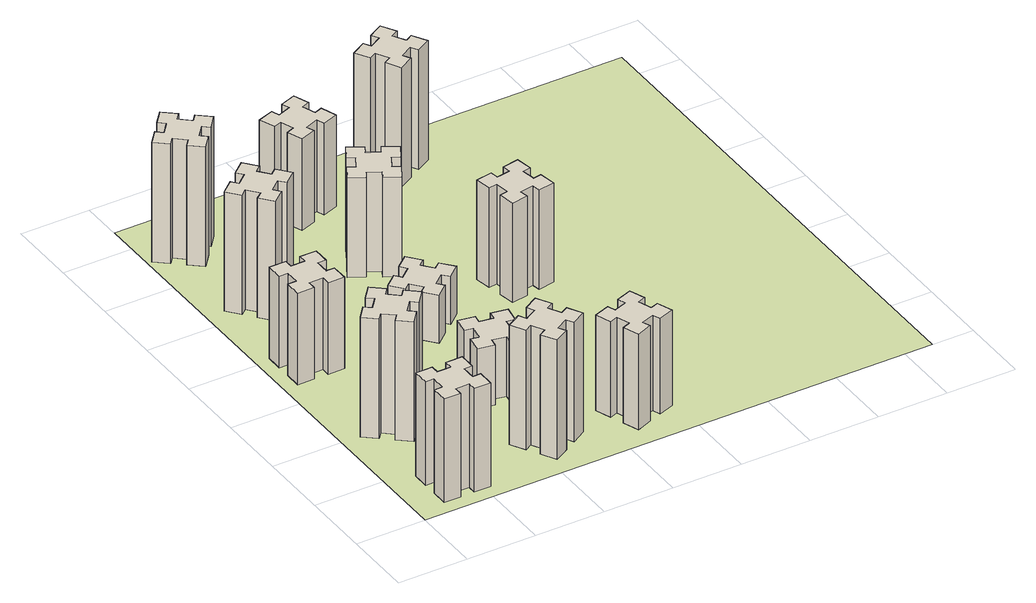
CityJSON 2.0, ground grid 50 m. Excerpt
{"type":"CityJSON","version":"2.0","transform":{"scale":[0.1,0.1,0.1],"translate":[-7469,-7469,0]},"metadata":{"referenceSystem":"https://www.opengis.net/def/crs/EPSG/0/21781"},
"CityObjects":{
"building1":{"type":"Building","attributes":{"class":"1000","function":"1000","usage":"1000","yearOfConstruction":2016,"roofType":"1000","measuredHeight":78,"storeysAboveGround":30,"storeysBelowGround":0},"geometry":[{"type":"Solid","lod":"1","boundaries":[[[[0,1,2,3,4,5,6,7,8,9,10,11,12,13,14,15,16,17,18,19]],[[17,16,20,21]],[[16,15,22,20]],[[15,14,23,22]],[[14,13,24,23]],[[13,12,25,24]],[[12,11,26,25]],[[11,10,27,26]],[[10,9,28,27]],[[9,8,29,28]],[[8,7,30,29]],[[7,6,31,30]],[[6,5,32,31]],[[5,4,33,32]],[[4,3,34,33]],[[3,2,35,34]],[[2,1,36,35]],[[1,0,37,36]],[[0,19,38,37]],[[19,18,39,38]],[[18,17,21,39]],[[24,25,26,27,28,29,30,31,32,33,34,35,36,37,38,39,21,20,22,23]]]]}]},
"building2":{"type":"Building","attributes":{"class":"1000","function":"1000","usage":"1000","yearOfConstruction":2016,"roofType":"1000","measuredHeight":90,"storeysAboveGround":30,"storeysBelowGround":0},"geometry":[{"type":"Solid","lod":"1","boundaries":[[[[40,41,42,43,44,45,46,47,48,49,50,51,52,53,54,55,56,57,58,59]],[[57,56,60,61]],[[56,55,62,60]],[[55,54,63,62]],[[54,53,64,63]],[[53,52,65,64]],[[52,51,66,65]],[[51,50,67,66]],[[50,49,68,67]],[[49,48,69,68]],[[48,47,70,69]],[[47,46,71,70]],[[46,45,72,71]],[[45,44,73,72]],[[44,43,74,73]],[[43,42,75,74]],[[42,41,76,75]],[[41,40,77,76]],[[40,59,78,77]],[[59,58,79,78]],[[58,57,61,79]],[[64,65,66,67,68,69,70,71,72,73,74,75,76,77,78,79,61,60,62,63]]]]}]},
"building3":{"type":"Building","attributes":{"class":"1000","function":"1000","usage":"1000","yearOfConstruction":2016,"roofType":"1000","measuredHeight":69,"storeysAboveGround":30,"storeysBelowGround":0},"geometry":[{"type":"Solid","lod":"1","boundaries":[[[[80,81,82,83,84,85,86,87,88,89,90,91,92,93,94,95,96,97,98,99]],[[97,96,100,101]],[[96,95,102,100]],[[95,94,103,102]],[[94,93,104,103]],[[93,92,105,104]],[[92,91,106,105]],[[91,90,107,106]],[[90,89,108,107]],[[89,88,109,108]],[[88,87,110,109]],[[87,86,111,110]],[[86,85,112,111]],[[85,84,113,112]],[[84,83,114,113]],[[83,82,115,114]],[[82,81,116,115]],[[81,80,117,116]],[[80,99,118,117]],[[99,98,119,118]],[[98,97,101,119]],[[104,105,106,107,108,109,110,111,112,113,114,115,116,117,118,119,101,100,102,103]]]]}]},
"building4":{"type":"Building","attributes":{"class":"1000","function":"1000","usage":"1000","yearOfConstruction":2016,"roofType":"1000","measuredHeight":90,"storeysAboveGround":30,"storeysBelowGround":0},"geometry":[{"type":"Solid","lod":"1","boundaries":[[[[120,121,122,123,124,125,126,127,128,129,130,131,132,133,134,135,136,137,138,139]],[[137,136,140,141]],[[136,135,142,140]],[[135,134,143,142]],[[134,133,144,143]],[[133,132,145,144]],[[132,131,146,145]],[[131,130,147,146]],[[130,129,148,147]],[[129,128,149,148]],[[128,127,150,149]],[[127,126,151,150]],[[126,125,152,151]],[[125,124,153,152]],[[124,123,154,153]],[[123,122,155,154]],[[122,121,156,155]],[[121,120,157,156]],[[120,139,158,157]],[[139,138,159,158]],[[138,137,141,159]],[[144,145,146,147,148,149,150,151,152,153,154,155,156,157,158,159,141,140,142,143]]]]}]},
"building5":{"type":"Building","attributes":{"class":"1000","function":"1000","usage":"1000","yearOfConstruction":2016,"roofType":"1000","measuredHeight":90,"storeysAboveGround":30,"storeysBelowGround":0},"geometry":[{"type":"Solid","lod":"1","boundaries":[[[[160,161,162,163,164,165,166,167,168,169,170,171,172,173,174,175,176,177,178,179]],[[177,176,180,181]],[[176,175,182,180]],[[175,174,183,182]],[[174,173,184,183]],[[173,172,185,184]],[[172,171,186,185]],[[171,170,187,186]],[[170,169,188,187]],[[169,168,189,188]],[[168,167,190,189]],[[167,166,191,190]],[[166,165,192,191]],[[165,164,193,192]],[[164,163,194,193]],[[163,162,195,194]],[[162,161,196,195]],[[161,160,197,196]],[[160,179,198,197]],[[179,178,199,198]],[[178,177,181,199]],[[184,185,186,187,188,189,190,191,192,193,194,195,196,197,198,199,181,180,182,183]]]]}]},
"building6":{"type":"Building","attributes":{"class":"1000","function":"1000","usage":"1000","yearOfConstruction":2016,"roofType":"1000","measuredHeight":90,"storeysAboveGround":30,"storeysBelowGround":0},"geometry":[{"type":"Solid","lod":"1","boundaries":[[[[200,201,202,203,204,205,206,207,208,209,210,211,212,213,214,215,216,217,218,219]],[[217,216,220,221]],[[216,215,222,220]],[[215,214,223,222]],[[214,213,224,223]],[[213,212,225,224]],[[212,211,226,225]],[[211,210,227,226]],[[210,209,228,227]],[[209,208,229,228]],[[208,207,230,229]],[[207,206,231,230]],[[206,205,232,231]],[[205,204,233,232]],[[204,203,234,233]],[[203,202,235,234]],[[202,201,236,235]],[[201,200,237,236]],[[200,219,238,237]],[[219,218,239,238]],[[218,217,221,239]],[[224,225,226,227,228,229,230,231,232,233,234,235,236,237,238,239,221,220,222,223]]]]}]},
"building7":{"type":"Building","attributes":{"class":"1000","function":"1000","usage":"1000","yearOfConstruction":2016,"roofType":"1000","measuredHeight":45,"storeysAboveGround":30,"storeysBelowGround":0},"geometry":[{"type":"Solid","lod":"1","boundaries":[[[[240,241,242,243,244,245,246,247,248,249,250,251,252,253,254,255,256,257,258,259]],[[257,256,260,261]],[[256,255,262,260]],[[255,254,263,262]],[[254,253,264,263]],[[253,252,265,264]],[[252,251,266,265]],[[251,250,267,266]],[[250,249,268,267]],[[249,248,269,268]],[[248,247,270,269]],[[247,246,271,270]],[[246,245,272,271]],[[245,244,273,272]],[[244,243,274,273]],[[243,242,275,274]],[[242,241,276,275]],[[241,240,277,276]],[[240,259,278,277]],[[259,258,279,278]],[[258,257,261,279]],[[264,265,266,267,268,269,270,271,272,273,274,275,276,277,278,279,261,260,262,263]]]]}]},
"building8":{"type":"Building","attributes":{"class":"1000","function":"1000","usage":"1000","yearOfConstruction":2016,"roofType":"1000","measuredHeight":36,"storeysAboveGround":30,"storeysBelowGround":0},"geometry":[{"type":"Solid","lod":"1","boundaries":[[[[280,281,282,283,284,285,286,287,288,289,290,291,292,293,294,295,296,297,298,299]],[[297,296,300,301]],[[296,295,302,300]],[[295,294,303,302]],[[294,293,304,303]],[[293,292,305,304]],[[292,291,306,305]],[[291,290,307,306]],[[290,289,308,307]],[[289,288,309,308]],[[288,287,310,309]],[[287,286,311,310]],[[286,285,312,311]],[[285,284,313,312]],[[284,283,314,313]],[[283,282,315,314]],[[282,281,316,315]],[[281,280,317,316]],[[280,299,318,317]],[[299,298,319,318]],[[298,297,301,319]],[[304,305,306,307,308,309,310,311,312,313,314,315,316,317,318,319,301,300,302,303]]]]}]},
"building9":{"type":"Building","attributes":{"class":"1000","function":"1000","usage":"1000","yearOfConstruction":2016,"roofType":"1000","measuredHeight":72,"storeysAboveGround":30,"storeysBelowGround":0},"geometry":[{"type":"Solid","lod":"1","boundaries":[[[[320,321,322,323,324,325,326,327,328,329,330,331,332,333,334,335,336,337,338,339]],[[337,336,340,341]],[[336,335,342,340]],[[335,334,343,342]],[[334,333,344,343]],[[333,332,345,344]],[[332,331,346,345]],[[331,330,347,346]],[[330,329,348,347]],[[329,328,349,348]],[[328,327,350,349]],[[327,326,351,350]],[[326,325,352,351]],[[325,324,353,352]],[[324,323,354,353]],[[323,322,355,354]],[[322,321,356,355]],[[321,320,357,356]],[[320,339,358,357]],[[339,338,359,358]],[[338,337,341,359]],[[344,345,346,347,348,349,350,351,352,353,354,355,356,357,358,359,341,340,342,343]]]]}]},
"building10":{"type":"Building","attributes":{"class":"1000","function":"1000","usage":"1000","yearOfConstruction":2016,"roofType":"1000","measuredHeight":75,"storeysAboveGround":30,"storeysBelowGround":0},"geometry":[{"type":"Solid","lod":"1","boundaries":[[[[360,361,362,363,364,365,366,367,368,369,370,371,372,373,374,375,376,377,378,379]],[[377,376,380,381]],[[376,375,382,380]],[[375,374,383,382]],[[374,373,384,383]],[[373,372,385,384]],[[372,371,386,385]],[[371,370,387,386]],[[370,369,388,387]],[[369,368,389,388]],[[368,367,390,389]],[[367,366,391,390]],[[366,365,392,391]],[[365,364,393,392]],[[364,363,394,393]],[[363,362,395,394]],[[362,361,396,395]],[[361,360,397,396]],[[360,379,398,397]],[[379,378,399,398]],[[378,377,381,399]],[[384,385,386,387,388,389,390,391,392,393,394,395,396,397,398,399,381,380,382,383]]]]}]},
"building11":{"type":"Building","attributes":{"class":"1000","function":"1000","usage":"1000","yearOfConstruction":2016,"roofType":"1000","measuredHeight":69,"storeysAboveGround":30,"storeysBelowGround":0},"geometry":[{"type":"Solid","lod":"1","boundaries":[[[[400,401,402,403,404,405,406,407,408,409,410,411,412,413,414,415,416,417,418,419]],[[417,416,420,421]],[[416,415,422,420]],[[415,414,423,422]],[[414,413,424,423]],[[413,412,425,424]],[[412,411,426,425]],[[411,410,427,426]],[[410,409,428,427]],[[409,408,429,428]],[[408,407,430,429]],[[407,406,431,430]],[[406,405,432,431]],[[405,404,433,432]],[[404,403,434,433]],[[403,402,435,434]],[[402,401,436,435]],[[401,400,437,436]],[[400,419,438,437]],[[419,418,439,438]],[[418,417,421,439]],[[424,425,426,427,428,429,430,431,432,433,434,435,436,437,438,439,421,420,422,423]]]]}]},
"building12":{"type":"Building","attributes":{"class":"1000","function":"1000","usage":"1000","yearOfConstruction":2016,"roofType":"1000","measuredHeight":75,"storeysAboveGround":30,"storeysBelowGround":0},"geometry":[{"type":"Solid","lod":"1","boundaries":[[[[440,441,442,443,444,445,446,447,448,449,450,451,452,453,454,455,456,457,458,459]],[[457,456,460,461]],[[456,455,462,460]],[[455,454,463,462]],[[454,453,464,463]],[[453,452,465,464]],[[452,451,466,465]],[[451,450,467,466]],[[450,449,468,467]],[[449,448,469,468]],[[448,447,470,469]],[[447,446,471,470]],[[446,445,472,471]],[[445,444,473,472]],[[444,443,474,473]],[[443,442,475,474]],[[442,441,476,475]],[[441,440,477,476]],[[440,459,478,477]],[[459,458,479,478]],[[458,457,461,479]],[[464,465,466,467,468,469,470,471,472,473,474,475,476,477,478,479,461,460,462,463]]]]}]},
"building13":{"type":"Building","attributes":{"class":"1000","function":"1000","usage":"1000","yearOfConstruction":2016,"roofType":"1000","measuredHeight":90,"storeysAboveGround":30,"storeysBelowGround":0},"geometry":[{"type":"Solid","lod":"1","boundaries":[[[[480,481,482,483,484,485,486,487,488,489,490,491,492,493,494,495,496,497,498,499]],[[497,496,500,501]],[[496,495,502,500]],[[495,494,503,502]],[[494,493,504,503]],[[493,492,505,504]],[[492,491,506,505]],[[491,490,507,506]],[[490,489,508,507]],[[489,488,509,508]],[[488,487,510,509]],[[487,486,511,510]],[[486,485,512,511]],[[485,484,513,512]],[[484,483,514,513]],[[483,482,515,514]],[[482,481,516,515]],[[481,480,517,516]],[[480,499,518,517]],[[499,498,519,518]],[[498,497,501,519]],[[504,505,506,507,508,509,510,511,512,513,514,515,516,517,518,519,501,500,502,503]]]]}]},
"landuse1":{"type":"LandUse","attributes":{"name":"plot1","function":"1010"},"geometry":[{"type":"MultiSurface","lod":"1","boundaries":[[[520,521,522,523]]]}]}
},
"vertices":[
[265,325,0],[265,225,0],[205,225,0],[205,105,0],[325,105,0],[325,165,0],[425,165,0],[425,105,0],[545,105,0],[545,225,0],[485,225,0],[485,325,0],[545,325,0],[545,445,0],[425,445,0],[425,385,0],[325,385,0],[325,445,0],[205,445,0],[205,325,0],[325,385,780],[325,445,780],[425,385,780],[425,445,780],[545,445,780],[545,325,780],[485,325,780],[485,225,780],[545,225,780],[545,105,780],[425,105,780],[425,165,780],[325,165,780],[325,105,780],[205,105,780],[205,225,780],[265,225,780],[265,325,780],[205,325,780],[205,445,780],
[484,1067,0],[408,1132,0],[446,1178,0],[354,1255,0],[277,1163,0],[323,1124,0],[259,1048,0],[213,1086,0],[136,994,0],[228,917,0],[266,963,0],[343,899,0],[304,853,0],[396,776,0],[473,868,0],[427,906,0],[492,983,0],[538,944,0],[615,1036,0],[523,1113,0],[492,983,900],[538,944,900],[427,906,900],[473,868,900],[396,776,900],[304,853,900],[343,899,900],[266,963,900],[228,917,900],[136,994,900],[213,1086,900],[259,1048,900],[323,1124,900],[277,1163,900],[354,1255,900],[446,1178,900],[408,1132,900],[484,1067,900],[523,1113,900],[615,1036,900],
[325,1965,0],[225,1965,0],[225,2025,0],[105,2025,0],[105,1905,0],[165,1905,0],[165,1805,0],[105,1805,0],[105,1685,0],[225,1685,0],[225,1745,0],[325,1745,0],[325,1685,0],[445,1685,0],[445,1805,0],[385,1805,0],[385,1905,0],[445,1905,0],[445,2025,0],[325,2025,0],[385,1905,690],[445,1905,690],[385,1805,690],[445,1805,690],[445,1685,690],[325,1685,690],[325,1745,690],[225,1745,690],[225,1685,690],[105,1685,690],[105,1805,690],[165,1805,690],[165,1905,690],[105,1905,690],[105,2025,690],[225,2025,690],[225,1965,690],[325,1965,690],[325,2025,690],[445,2025,690],
[492,2628,0],[427,2704,0],[473,2743,0],[396,2835,0],[304,2758,0],[343,2712,0],[266,2647,0],[228,2693,0],[136,2616,0],[213,2524,0],[259,2563,0],[323,2486,0],[277,2448,0],[354,2356,0],[446,2433,0],[408,2479,0],[484,2543,0],[523,2497,0],[615,2574,0],[538,2666,0],[484,2543,900],[523,2497,900],[408,2479,900],[446,2433,900],[354,2356,900],[277,2448,900],[323,2486,900],[259,2563,900],[213,2524,900],[136,2616,900],[228,2693,900],[266,2647,900],[343,2712,900],[304,2758,900],[396,2835,900],[473,2743,900],[427,2704,900],[492,2628,900],[538,2666,900],[615,2574,900],
[1127,255,0],[1214,305,0],[1244,253,0],[1348,313,0],[1288,417,0],[1236,387,0],[1186,474,0],[1238,504,0],[1178,608,0],[1074,548,0],[1104,496,0],[1017,446,0],[987,498,0],[883,438,0],[943,334,0],[995,364,0],[1045,277,0],[993,247,0],[1053,143,0],[1157,203,0],[1045,277,900],[993,247,900],[995,364,900],[943,334,900],[883,438,900],[987,498,900],[1017,446,900],[1104,496,900],[1074,548,900],[1178,608,900],[1238,504,900],[1186,474,900],[1236,387,900],[1288,417,900],[1348,313,900],[1244,253,900],[1214,305,900],[1127,255,900],[1157,203,900],[1053,143,900],
[384,3387,0],[308,3452,0],[346,3498,0],[254,3575,0],[177,3483,0],[223,3444,0],[159,3368,0],[113,3406,0],[36,3314,0],[128,3237,0],[166,3283,0],[243,3219,0],[204,3173,0],[296,3096,0],[373,3188,0],[327,3226,0],[392,3303,0],[438,3264,0],[515,3356,0],[423,3433,0],[392,3303,900],[438,3264,900],[327,3226,900],[373,3188,900],[296,3096,900],[204,3173,900],[243,3219,900],[166,3283,900],[128,3237,900],[36,3314,900],[113,3406,900],[159,3368,900],[223,3444,900],[177,3483,900],[254,3575,900],[346,3498,900],[308,3452,900],[384,3387,900],[423,3433,900],[515,3356,900],
[1047,916,0],[1145,898,0],[1135,839,0],[1253,818,0],[1274,937,0],[1215,947,0],[1232,1045,0],[1291,1035,0],[1312,1153,0],[1194,1174,0],[1184,1115,0],[1085,1132,0],[1096,1191,0],[977,1212,0],[957,1094,0],[1016,1084,0],[998,985,0],[939,996,0],[918,877,0],[1037,857,0],[998,985,450],[939,996,450],[1016,1084,450],[957,1094,450],[977,1212,450],[1096,1191,450],[1085,1132,450],[1184,1115,450],[1194,1174,450],[1312,1153,450],[1291,1035,450],[1232,1045,450],[1215,947,450],[1274,937,450],[1253,818,450],[1135,839,450],[1145,898,450],[1047,916,450],[1037,857,450],[918,877,450],
[1083,1972,0],[1006,1907,0],[968,1953,0],[876,1876,0],[953,1784,0],[999,1823,0],[1063,1746,0],[1017,1708,0],[1094,1616,0],[1186,1693,0],[1148,1739,0],[1224,1803,0],[1263,1757,0],[1355,1834,0],[1278,1926,0],[1232,1888,0],[1167,1964,0],[1213,2003,0],[1136,2095,0],[1044,2018,0],[1167,1964,360],[1213,2003,360],[1232,1888,360],[1278,1926,360],[1355,1834,360],[1263,1757,360],[1224,1803,360],[1148,1739,360],[1186,1693,360],[1094,1616,360],[1017,1708,360],[1063,1746,360],[999,1823,360],[953,1784,360],[876,1876,360],[968,1953,360],[1006,1907,360],[1083,1972,360],[1044,2018,360],[1136,2095,360],
[1765,496,0],[1671,462,0],[1650,518,0],[1537,477,0],[1579,364,0],[1635,385,0],[1669,291,0],[1613,270,0],[1654,157,0],[1767,199,0],[1746,255,0],[1840,289,0],[1860,233,0],[1973,274,0],[1932,387,0],[1876,366,0],[1842,460,0],[1898,480,0],[1857,593,0],[1744,552,0],[1842,460,720],[1898,480,720],[1876,366,720],[1932,387,720],[1973,274,720],[1860,233,720],[1840,289,720],[1746,255,720],[1767,199,720],[1654,157,720],[1613,270,720],[1669,291,720],[1635,385,720],[1579,364,720],[1537,477,720],[1650,518,720],[1671,462,720],[1765,496,720],[1744,552,720],[1857,593,720],
[1314,2666,0],[1227,2716,0],[1257,2768,0],[1153,2828,0],[1093,2724,0],[1145,2694,0],[1095,2607,0],[1043,2637,0],[983,2533,0],[1087,2473,0],[1117,2525,0],[1204,2475,0],[1174,2423,0],[1278,2363,0],[1338,2467,0],[1286,2497,0],[1336,2584,0],[1388,2554,0],[1448,2658,0],[1344,2718,0],[1336,2584,750],[1388,2554,750],[1286,2497,750],[1338,2467,750],[1278,2363,750],[1174,2423,750],[1204,2475,750],[1117,2525,750],[1087,2473,750],[983,2533,750],[1043,2637,750],[1095,2607,750],[1145,2694,750],[1093,2724,750],[1153,2828,750],[1257,2768,750],[1227,2716,750],[1314,2666,750],[1344,2718,750],[1448,2658,750],
[1125,3456,0],[1031,3422,0],[1010,3478,0],[897,3437,0],[939,3324,0],[995,3345,0],[1029,3251,0],[973,3230,0],[1014,3117,0],[1127,3159,0],[1106,3215,0],[1200,3249,0],[1220,3193,0],[1333,3234,0],[1292,3347,0],[1236,3326,0],[1202,3420,0],[1258,3440,0],[1217,3553,0],[1104,3512,0],[1202,3420,690],[1258,3440,690],[1236,3326,690],[1292,3347,690],[1333,3234,690],[1220,3193,690],[1200,3249,690],[1106,3215,690],[1127,3159,690],[1014,3117,690],[973,3230,690],[1029,3251,690],[995,3345,690],[939,3324,690],[897,3437,690],[1010,3478,690],[1031,3422,690],[1125,3456,690],[1104,3512,690],[1217,3553,690],
[1972,1925,0],[1955,2024,0],[2014,2034,0],[1993,2152,0],[1875,2131,0],[1885,2072,0],[1787,2055,0],[1777,2114,0],[1658,2093,0],[1679,1975,0],[1738,1985,0],[1756,1887,0],[1697,1877,0],[1717,1758,0],[1836,1779,0],[1825,1838,0],[1924,1856,0],[1934,1797,0],[2052,1817,0],[2031,1936,0],[1924,1856,750],[1934,1797,750],[1825,1838,750],[1836,1779,750],[1717,1758,750],[1697,1877,750],[1756,1887,750],[1738,1985,750],[1679,1975,750],[1658,2093,750],[1777,2114,750],[1787,2055,750],[1885,2072,750],[1875,2131,750],[1993,2152,750],[2014,2034,750],[1955,2024,750],[1972,1925,750],[2031,1936,750],[2052,1817,750],
[1844,3556,0],[1757,3506,0],[1727,3558,0],[1623,3498,0],[1683,3394,0],[1735,3424,0],[1785,3337,0],[1733,3307,0],[1793,3203,0],[1897,3263,0],[1867,3315,0],[1954,3365,0],[1984,3313,0],[2088,3373,0],[2028,3477,0],[1976,3447,0],[1926,3534,0],[1978,3564,0],[1918,3668,0],[1814,3608,0],[1926,3534,900],[1978,3564,900],[1976,3447,900],[2028,3477,900],[2088,3373,900],[1984,3313,900],[1954,3365,900],[1867,3315,900],[1897,3263,900],[1793,3203,900],[1733,3307,900],[1785,3337,900],[1735,3424,900],[1683,3394,900],[1623,3498,900],[1727,3558,900],[1757,3506,900],[1844,3556,900],[1814,3608,900],[1918,3668,900],
[5,3705,0],[3705,3705,0],[3705,5,0],[5,5,0]
]}
